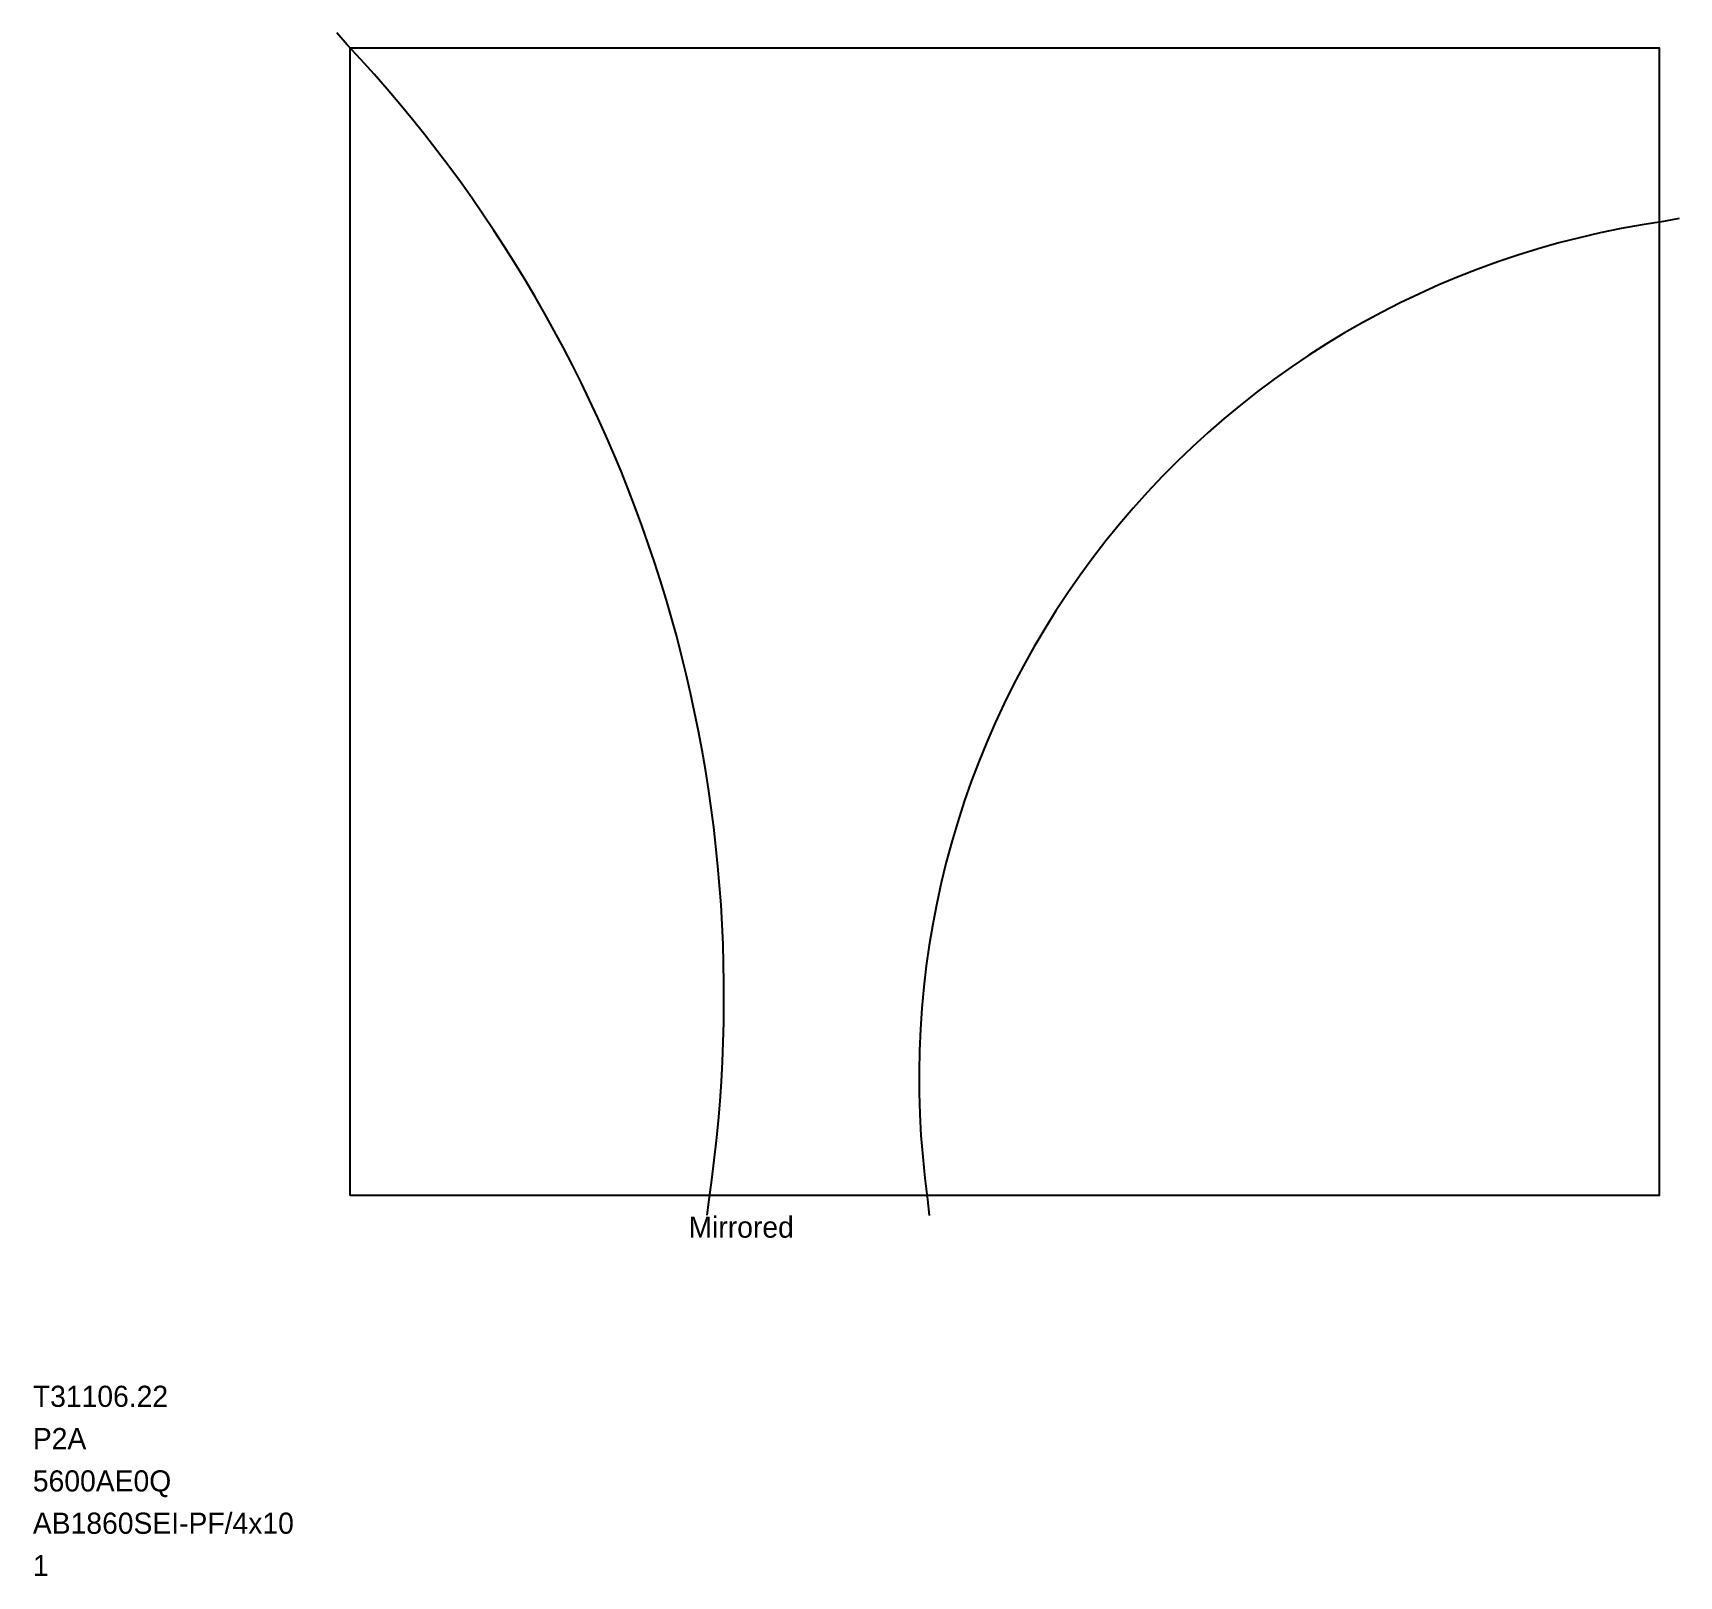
# Model space of a CAD drawing. Header units: metres. Extents: x -7.5 to 31.4, y -9 to 27.5.
import ezdxf

# ---------------------------------------------------------------- set-up
doc = ezdxf.new("R2010")
doc.units = ezdxf.units.M

msp = doc.modelspace()

# ---------------------------------------------------------------- linework, layer by layer
at = {"layer": 'BORDER_Z0P04', "color": 7}
msp.add_lwpolyline([(0, 0), (0, 27.125), (30.9499, 27.125), (30.9499, 0)], close=True, dxfattribs=at)
at = {"layer": 'ROUTE_Z0P25LT130RAMP', "color": 3}
for points in [[(8.443942, -0.471706), (8.484865, -0.098945, 0.229159348), (-0.068359, 27.197987), (-0.314681, 27.480742)], [(31.417211, 23.090446), (31.04885, 23.020194, 0.414828723), (13.653413, -0.099036), (13.687956, -0.472442)]]:
    msp.add_lwpolyline(points, format="xyb", dxfattribs=at)

# ---------------------------------------------------------------- texts
at = {"layer": 'DESCRIPTION', "color": 1}
msp.add_text('P2A', height=0.5, dxfattribs=at).set_placement((-7.5, -6))
at = {"layer": 'FILENAME', "color": 1}
msp.add_text('5600AE0Q', height=0.5, dxfattribs=at).set_placement((-7.5, -7))
at = {"layer": 'ITEMNUMBER', "color": 1}
msp.add_text('T31106.22', height=0.5, dxfattribs=at).set_placement((-7.5, -5))
at = {"layer": 'MATERIALNAME', "color": 1}
msp.add_text('AB1860SEI-PF/4x10', height=0.5, dxfattribs=at).set_placement((-7.5, -8))
at = {"layer": 'Qty', "color": 1}
msp.add_text('1', height=0.5, dxfattribs=at).set_placement((-7.5, -9))
at = {"layer": 'RUNFIELD', "color": 1}
msp.add_text('Mirrored', height=0.5, dxfattribs=at).set_placement((8, -1))

doc.saveas('drawing.dxf')
